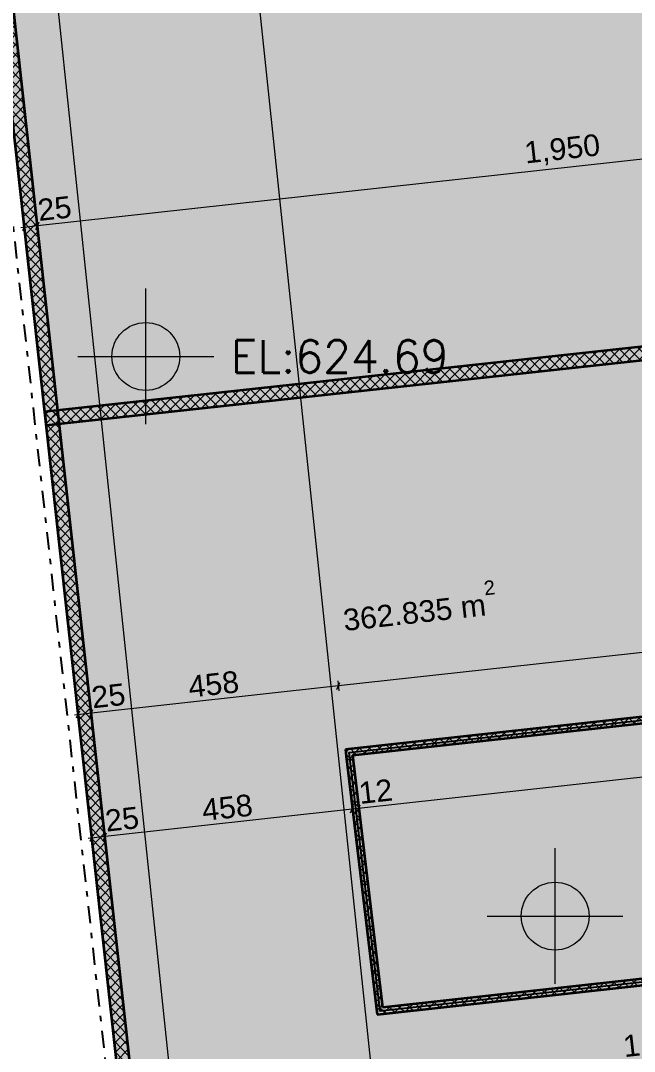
# Model space of a CAD drawing. Header units: metres. Extents: x 7516628 to 7516794, y 4692096 to 4692450.
# Drawn here: x 7516701.75 to 7516713.05, y 4692288.48 to 4692307.48 of the extents above; entities that cross this region are included whole.
import ezdxf

# ---------------------------------------------------------------- set-up
doc = ezdxf.new("R2010")
doc.units = ezdxf.units.M
doc.linetypes.add('Dot & Dashed', pattern=[670.277762413025, 317.49999999993, -176.38888888885, 0, -176.388873524245])
for name, color, linetype, lineweight in [('2D Drafting - General_Pen_No__1', 7, 'Continuous', 0), ('dtm label', 1, 'Continuous', 0), ('Ndarjet', 1, 'Continuous', 0), ('New_2D Drafting - General_Pen_No__102', 254, 'Continuous', 0), ('New_2D Drafting - General_Pen_No__2', 8, 'Continuous', 0), ('New_Dimensioning - General', 7, 'Continuous', 0), ('New_Dimensioning - General_Pen_No__1', 7, 'Continuous', 0), ('New_Dimensioning - General_Pen_No__142', 8, 'Continuous', 0), ('New_Dimensioning - General_Pen_No__161', 251, 'Continuous', 0), ('New_Drawing & Figure_Pen_No__50', 134, 'Continuous', 0), ('New_Drawing & Figure_Pen_No__58', 12, 'Continuous', 0), ('New_Structural - Bearing', 7, 'Continuous', 0), ('New_Structural - Bearing_Pen_No__102', 254, 'Continuous', 0), ('New_Structural - Bearing_Pen_No__22', 8, 'Continuous', 0), ('New_Structural - Bearing_Pen_No__224', 254, 'Continuous', 0), ('niveleta lartesite', 5, 'Continuous', 0), ('parc-net-v2', 1, 'Continuous', 0), ('Parcela Baze', 7, 'Continuous', 0), ('projekt', 7, 'Continuous', 0)]:
    doc.layers.add(name, color=color, linetype=linetype, lineweight=lineweight)
doc.styles.add('GENERATED_STYLE_1', font='arial.ttf')
doc.styles.get("Standard").update_dxf_attribs({"font": 'simplex.shx'})
doc.dimstyles.new('GENERATED_STYLE__1', dxfattribs={"dimtxt": 400, "dimasz": 95, "dimexe": 0.18, "dimexo": 100000, "dimgap": 0, "dimtad": 1, "dimdec": 0, "dimlfac": 0.1, "dimzin": 0, "dimdsep": 46, "dimtxsty": 'GENERATED_STYLE_1', "dimblk": 'ARROWHEAD_2', "dimblk1": 'ARROWHEAD_2', "dimblk2": 'ARROWHEAD_2', "dimcen": 0.09, "dimclrd": 251, "dimclre": 251, "dimclrt": 7, "dimadec": 0, "dimazin": 0, "dimtfac": 1, "dimtdec": 4, "dimtmove": 0, "dimatfit": 3, "dimfxl": 1, "dimtolj": 1, "dimtzin": 0, "dimarcsym": 0})
pattern_1 = [(44.99999999999998, (0, 0), (-91.92387818248316, 91.92387818248324), []), (135.0000000000001, (0, 0), (91.9238781824829, 91.92387818248349), [])]

# ---------------------------------------------------------------- blocks, each defined once
blk = doc.blocks.new('Slab_30', base_point=(-11528.89051312559, 9089.63766452689))
at = {"layer": 'New_Structural - Bearing_Pen_No__224', "color": 254, "linetype": 'Continuous', "lineweight": 0, "flags": 128}
blk.add_lwpolyline([(-11528.89051312559, 9089.63766452689), (-30818.39907418271, 3806.18619102097), (-28534.9300139369, -4530.598240028211), (-25895.83185005176, -28425.32357346067), (-24207.32663491864, -43713.26128330752), (-23793.89696575433, -48648.49628953994), (-3865.670910084489, -46951.46706506649), (-4312.456942216158, -41660.27721866157), (-4809.139361437701, -37163.25238357513), (-5325.102304836036, -32491.65926761953), (-6016.712207689124, -26229.73658027536), (-8662.53913087894, -2274.088217292501), (-8828.899790343712, -767.8379691651571), (-9811.768784235937, 2820.54738218153)], close=True, dxfattribs=at)
blk = doc.blocks.new('Wall_18', base_point=(-27849.90427398589, -10732.9070917599))
at = {"layer": 'New_Structural - Bearing_Pen_No__102', "linetype": 'Continuous', "lineweight": 13}
h = blk.add_hatch(dxfattribs=at)
h.set_pattern_fill('CONCRETE_BLOCK', color=254, style=0, pattern_type=2)
h.set_pattern_definition(pattern_1)
h.paths.add_polyline_path([(-27849.90427398589, -10732.9070917599), (-25895.83185005176, -28425.32357346068), (-25647.34285452224, -28397.87873604586), (-27601.41527845636, -10705.46225434508)])
at = {"layer": 'New_Structural - Bearing_Pen_No__22', "color": 8, "linetype": 'Continuous', "lineweight": 35, "flags": 128}
for points in [[(-27849.90427398589, -10732.9070917599), (-25895.83185005176, -28425.32357346068)], [(-27491.40088540125, -11701.54634880957), (-27601.41527845636, -10705.46225434508)], [(-25647.34285452224, -28397.87873604586), (-27463.95604798644, -11950.0353443391)]]:
    blk.add_lwpolyline(points, dxfattribs=at)
blk = doc.blocks.new('Wall_19', base_point=(-25632.63211371924, -30782.71760634736))
at = {"layer": 'New_Structural - Bearing_Pen_No__102', "linetype": 'Continuous', "lineweight": 13}
h = blk.add_hatch(dxfattribs=at)
h.set_pattern_fill('CONCRETE_BLOCK', color=254, style=0, pattern_type=2)
h.set_pattern_definition(pattern_1)
h.paths.add_polyline_path([(-25632.63211371924, -30782.71760634736), (-5750.857832032091, -28611.30069288975), (-5778.00054345031, -28362.77851436867), (-25659.77482513746, -30534.19542782627)])
at = {"layer": 'New_Structural - Bearing_Pen_No__22', "color": 8, "linetype": 'Continuous', "lineweight": 35, "flags": 128}
for points in [[(-5778.00054345031, -28362.77851436867), (-25659.77482513746, -30534.19542782627)], [(-5750.857832032091, -28611.30069288975), (-5778.00054345031, -28362.77851436867)], [(-25632.63211371924, -30782.71760634736), (-5750.857832032089, -28611.30069288975)], [(-25659.77482513746, -30534.19542782627), (-25632.63211371924, -30782.71760634736)]]:
    blk.add_lwpolyline(points, dxfattribs=at)
blk = doc.blocks.new('Wall_23', base_point=(-24207.32663491864, -43713.26128330752))
at = {"layer": 'New_Structural - Bearing_Pen_No__102', "linetype": 'Continuous', "lineweight": 13}
h = blk.add_hatch(dxfattribs=at)
h.set_pattern_fill('CONCRETE_BLOCK', color=254, style=0, pattern_type=2)
h.set_pattern_definition(pattern_1)
h.paths.add_polyline_path([(-23958.48257553213, -43689.03123852693), (-25647.34285452224, -28397.87873604586), (-25895.83185005176, -28425.32357346067), (-24207.32663491862, -43713.2612833077)])
at = {"layer": 'New_Structural - Bearing_Pen_No__22', "color": 8, "linetype": 'Continuous', "lineweight": 35, "flags": 128}
for points in [[(-25895.83185005176, -28425.32357346067), (-24207.32663491862, -43713.2612833077)], [(-23958.48257553213, -43689.03123852693), (-25647.34285452224, -28397.87873604586)]]:
    blk.add_lwpolyline(points, dxfattribs=at)
blk = doc.blocks.new('Wall_54', base_point=(-5031.189509437564, -35152.78253090974))
at = {"layer": 'New_Structural - Bearing_Pen_No__102', "linetype": 'Continuous', "lineweight": 13}
h = blk.add_hatch(dxfattribs=at)
h.set_pattern_fill('CONCRETE_BLOCK', color=254, style=0, pattern_type=2)
h.set_pattern_definition(pattern_1)
h.paths.add_polyline_path([(-5286.265288656256, -35120.58917064593), (-19998.49665692313, -36745.45792317854), (-19984.23990181441, -36864.61295655307), (-5273.091838920102, -35239.86379110332)])
h = blk.add_hatch(dxfattribs=at)
h.set_pattern_fill('CONCRETE_BLOCK', color=254, style=0, pattern_type=2)
h.set_pattern_definition(pattern_1)
h.paths.add_polyline_path([(-19998.49665773702, -36745.45787023105), (-20117.77634244962, -36758.63152194193), (-19984.23994699731, -36864.61295655307)])
h = blk.add_hatch(dxfattribs=at)
h.set_pattern_fill('CONCRETE_BLOCK', color=254, style=0, pattern_type=2)
h.set_pattern_definition(pattern_1)
h.paths.add_polyline_path([(-19984.23994699731, -36864.61295585017), (-20117.77634244962, -36758.63152322888), (-20103.51963170992, -36877.7866095509)])
at = {"layer": 'New_Structural - Bearing_Pen_No__22', "color": 8, "linetype": 'Continuous', "lineweight": 35, "flags": 128}
for points in [[(-5286.265360879294, -35120.5891498654), (-20117.77634244963, -36758.6315226486)], [(-19984.23994699731, -36864.61295655307), (-5273.091838920102, -35239.86386772029)], [(-20117.77634244962, -36758.6315226486), (-20103.5196325238, -36877.7866095509)]]:
    blk.add_lwpolyline(points, dxfattribs=at)
blk = doc.blocks.new('Wall_55', base_point=(-20051.00814472347, -36811.62223960083))
at = {"layer": 'New_Structural - Bearing_Pen_No__102', "linetype": 'Continuous', "lineweight": 13}
h = blk.add_hatch(dxfattribs=at)
h.set_pattern_fill('CONCRETE_BLOCK', color=254, style=0, pattern_type=2)
h.set_pattern_definition(pattern_1)
h.paths.add_polyline_path([(-19428.35338408656, -41510.61557960433), (-19984.23994699731, -36864.61295655308), (-20103.5196325238, -36877.7866095509), (-19547.63302029657, -41523.78964478057)])
h = blk.add_hatch(dxfattribs=at)
h.set_pattern_fill('CONCRETE_BLOCK', color=254, style=0, pattern_type=2)
h.set_pattern_definition(pattern_1)
h.paths.add_polyline_path([(-19547.63302029657, -41523.78964428058), (-19533.37630991314, -41642.94472793914), (-19428.35338411056, -41510.61557960433)])
h = blk.add_hatch(dxfattribs=at)
h.set_pattern_fill('CONCRETE_BLOCK', color=254, style=0, pattern_type=2)
h.set_pattern_definition(pattern_1)
h.paths.add_polyline_path([(-19533.37631081868, -41642.94472793915), (-19414.09667463266, -41629.7706632629), (-19428.3533850161, -41510.61557960433)])
at = {"layer": 'New_Structural - Bearing_Pen_No__22', "color": 8, "linetype": 'Continuous', "lineweight": 35, "flags": 128}
for points in [[(-20103.5196325238, -36877.7866095509), (-19533.37631081868, -41642.94472793915)], [(-19428.35338408656, -41510.61557960433), (-19984.23994699731, -36864.61295655307)], [(-19533.37631081868, -41642.94472793914), (-19414.09667460866, -41629.77066276289)]]:
    blk.add_lwpolyline(points, dxfattribs=at)
blk = doc.blocks.new('Wall_56', base_point=(-19480.86484745262, -41576.78015377174))
at = {"layer": 'New_Structural - Bearing_Pen_No__102', "linetype": 'Continuous', "lineweight": 13}
h = blk.add_hatch(dxfattribs=at)
h.set_pattern_fill('CONCRETE_BLOCK', color=254, style=0, pattern_type=2)
h.set_pattern_definition(pattern_1)
h.paths.add_polyline_path([(-19428.35338408656, -41510.61557189049), (-19414.09673291379, -41629.7706627629), (-4494.81892448938, -39981.98288357075), (-4507.992535699954, -39862.7080730559)])
at = {"layer": 'New_Structural - Bearing_Pen_No__22', "color": 8, "linetype": 'Continuous', "lineweight": 35, "flags": 128}
for points in [[(-4759.445704196763, -39890.48030773976), (-19428.35338408656, -41510.61557960433)], [(-4494.81892448938, -39981.98279462804), (-4507.992446448493, -39862.70807677387)], [(-19414.09667460866, -41629.77066276289), (-4746.272182237648, -40009.75502559393)]]:
    blk.add_lwpolyline(points, dxfattribs=at)
blk = doc.blocks.new('*D827')
at = {"layer": 'New_Dimensioning - General_Pen_No__142', "color": 8, "linetype": 'Continuous', "lineweight": 13}
for p, q in [((-6436.804518017201, -25032.16262578783), (-6378.79437594012, -24899.99548958235)), ((-25818.94616932072, -27172.85994414308), (-25760.93602724363, -27040.6928079376))]:
    blk.add_line(p, q, dxfattribs=at)
at = {"layer": 'New_Dimensioning - General_Pen_No__161', "color": 251, "linetype": 'Continuous', "lineweight": 13}
for p, q in [((-6418.091261009215, -24872.89568436152), (-6397.507632948107, -25059.26243100866)), ((-6407.79944697866, -24966.07905768509), (-25789.94109828218, -27106.77637604034)), ((-6159.310451449155, -24938.63422027028), (-6407.79944697866, -24966.07905768509)), ((-25800.23291231273, -27013.59300271676), (-25779.64928425162, -27199.95974936391))]:
    blk.add_line(p, q, dxfattribs=at)
at = {"layer": 'New_Dimensioning - General_Pen_No__1', "color": 7, "lineweight": 13, "char_height": 400, "attachment_point": 7, "rotation": 6.302596204925632, "style": 'GENERATED_STYLE_1'}
for s, insert in [('\\A1;1,950', (-16789.88817465746, -26032.26203409691)), ('\\A1;25', (-25762.8168001248, -27023.29411878086))]:
    blk.add_mtext(s, dxfattribs=dict(at, insert=insert))
blk = doc.blocks.new('ARROWHEAD_2')
at = {"color": 0, "linetype": 'Continuous', "lineweight": 0}
for p, q in [((0, 0), (-1, 0)), ((-0.3781315, -0.6550000000000001), (0.3781315, 0.6550000000000001))]:
    blk.add_line(p, q, dxfattribs=at)
blk = doc.blocks.new('*D828')
at = {"layer": 'New_Dimensioning - General_Pen_No__142', "color": 8, "linetype": 'Continuous', "lineweight": 13}
for p, q in [((-26009.42502277325, -27068.13764535242), (-26067.43516485033, -27200.3047815579)), ((-25818.94616932072, -27172.85994414308), (-25760.93602724363, -27040.6928079376))]:
    blk.add_line(p, q, dxfattribs=at)
at = {"layer": 'New_Dimensioning - General_Pen_No__161', "color": 251, "linetype": 'Continuous', "lineweight": 13}
for p, q in [((-6407.79944697866, -24966.07905768509), (-25789.94109828218, -27106.77637604034)), ((-26038.43009381179, -27134.22121345516), (-26099.18565321876, -27140.93147620308)), ((-26048.72190784234, -27041.03784013158), (-26028.13827978124, -27227.40458677873)), ((-25789.94109828218, -27106.77637604034), (-26038.43009381179, -27134.22121345516)), ((-25800.23291231273, -27013.59300271676), (-25779.64928425162, -27199.95974936391))]:
    blk.add_line(p, q, dxfattribs=at)
blk = doc.blocks.new('*D829')
at = {"layer": 'New_Dimensioning - General_Pen_No__142', "color": 8, "linetype": 'Continuous', "lineweight": 13}
for p, q in [((-5193.753987081339, -36286.89782993996), (-5135.743845004259, -36154.73069373448)), ((-4945.264991551835, -36259.45299252516), (-4887.254849474754, -36127.28585631967))]:
    blk.add_line(p, q, dxfattribs=at)
at = {"layer": 'New_Dimensioning - General_Pen_No__161', "color": 251, "linetype": 'Continuous', "lineweight": 13}
for p, q in [((-5164.748916042799, -36220.81426183722), (-19875.89140388278, -37845.61423700111)), ((-5175.040730073352, -36127.63088851365), (-5154.457102012244, -36313.9976351608)), ((-4916.259920513294, -36193.36942442242), (-5164.748916042799, -36220.81426183722)), ((-4926.551734543847, -36100.18605109884), (-4905.968106482741, -36286.552797746)), ((-4855.504361106324, -36186.65916167449), (-4916.259920513294, -36193.36942442242))]:
    blk.add_line(p, q, dxfattribs=at)
at = {"layer": 'New_Dimensioning - General_Pen_No__1', "color": 7, "lineweight": 13, "insert": (-4889.135622355918, -36109.88716716295), "char_height": 400, "attachment_point": 7, "rotation": 6.302596204925632, "style": 'GENERATED_STYLE_1'}
blk.add_mtext('\\A1;25', dxfattribs=at)
blk = doc.blocks.new('*D830')
at = {"layer": 'New_Dimensioning - General_Pen_No__142', "color": 8, "linetype": 'Continuous', "lineweight": 13}
for p, q in [((-5193.753987081339, -36286.89782993996), (-5135.743845004259, -36154.73069373448)), ((-19904.89647492132, -37911.69780510386), (-19846.88633284424, -37779.53066889838))]:
    blk.add_line(p, q, dxfattribs=at)
at = {"layer": 'New_Dimensioning - General_Pen_No__161', "color": 251, "linetype": 'Continuous', "lineweight": 13}
for p, q in [((-5164.748916042799, -36220.81426183722), (-19875.89140388278, -37845.61423700111)), ((-19886.18321791333, -37752.43086367754), (-19865.59958985223, -37938.79761032469)), ((-19875.89140388278, -37845.61423700111), (-19996.25423139255, -37858.90793729056))]:
    blk.add_line(p, q, dxfattribs=at)
at = {"layer": 'New_Dimensioning - General_Pen_No__1', "color": 7, "lineweight": 13, "char_height": 400, "attachment_point": 7, "rotation": 6.302596204925632, "style": 'GENERATED_STYLE_1'}
for s, insert in [('\\A1;1,480', (-13211.33806198983, -37029.04856665337)), ('\\A1;12', (-19848.76710572541, -37762.13197974164))]:
    blk.add_mtext(s, dxfattribs=dict(at, insert=insert))
blk = doc.blocks.new('*D831')
at = {"layer": 'New_Dimensioning - General_Pen_No__142', "color": 8, "linetype": 'Continuous', "lineweight": 13}
for p, q in [((-20025.25930243109, -37924.99150539329), (-19967.249160354, -37792.82436918781)), ((-19904.89647492132, -37911.69780510386), (-19846.88633284424, -37779.53066889838))]:
    blk.add_line(p, q, dxfattribs=at)
at = {"layer": 'New_Dimensioning - General_Pen_No__161', "color": 251, "linetype": 'Continuous', "lineweight": 13}
for p, q in [((-19886.18321791333, -37752.43086367754), (-19865.59958985223, -37938.79761032469)), ((-19875.89140388278, -37845.61423700111), (-19996.25423139255, -37858.90793729056))]:
    blk.add_line(p, q, dxfattribs=at)
blk = doc.blocks.new('*D832')
at = {"layer": 'New_Dimensioning - General_Pen_No__142', "color": 8, "linetype": 'Continuous', "lineweight": 13}
for p, q in [((-20025.25930243109, -37924.99150539329), (-19967.249160354, -37792.82436918781)), ((-24575.89563838485, -38427.59514829521), (-24517.88549630776, -38295.42801208973))]:
    blk.add_line(p, q, dxfattribs=at)
at = {"layer": 'New_Dimensioning - General_Pen_No__161', "color": 251, "linetype": 'Continuous', "lineweight": 13}
for p, q in [((-20006.54604542311, -37765.72456396698), (-19985.96241736199, -37952.09131061413)), ((-19996.25423139255, -37858.90793729056), (-24546.89056734631, -38361.51158019247)), ((-19875.89140388278, -37845.61423700111), (-19996.25423139255, -37858.90793729056)), ((-24546.89056734631, -38361.51158019247), (-24795.37956287593, -38388.95641760729)), ((-24557.18238137686, -38268.3282068689), (-24536.59875331575, -38454.69495351605))]:
    blk.add_line(p, q, dxfattribs=at)
at = {"layer": 'New_Dimensioning - General_Pen_No__1', "color": 7, "lineweight": 13, "char_height": 400, "attachment_point": 7, "rotation": 6.302596204925632, "style": 'GENERATED_STYLE_1'}
for s, insert in [('\\A1;458', (-22735.22281124256, -38080.9320431978)), ('\\A1;25', (-24519.76626918893, -38278.02932293299))]:
    blk.add_mtext(s, dxfattribs=dict(at, insert=insert))
blk = doc.blocks.new('*D833')
at = {"layer": 'New_Dimensioning - General_Pen_No__142', "color": 8, "linetype": 'Continuous', "lineweight": 13}
for p, q in [((-24766.37449183738, -38322.87284950455), (-24824.38463391448, -38455.03998571003)), ((-24575.89563838485, -38427.59514829521), (-24517.88549630776, -38295.42801208973))]:
    blk.add_line(p, q, dxfattribs=at)
at = {"layer": 'New_Dimensioning - General_Pen_No__161', "color": 251, "linetype": 'Continuous', "lineweight": 13}
for p, q in [((-24805.67137690648, -38295.77304428371), (-24785.08774884538, -38482.13979093087)), ((-24546.89056734631, -38361.51158019247), (-24795.37956287593, -38388.95641760729)), ((-24795.37956287593, -38388.95641760729), (-24856.1351222829, -38395.66668035521))]:
    blk.add_line(p, q, dxfattribs=at)
blk = doc.blocks.new('*D835')
at = {"layer": 'New_Dimensioning - General_Pen_No__142', "color": 8, "linetype": 'Continuous', "lineweight": 13}
for p, q in [((-5444.781545713411, -34014.06287187781), (-5386.771403636331, -33881.89573567233)), ((-20276.28686106317, -35652.15654733114), (-20218.27671898608, -35519.98941112566))]:
    blk.add_line(p, q, dxfattribs=at)
at = {"layer": 'New_Dimensioning - General_Pen_No__161', "color": 251, "linetype": 'Continuous', "lineweight": 13}
for p, q in [((-5415.776474674871, -33947.97930377507), (-20247.28179002462, -35586.0729792284)), ((-5426.068288705426, -33854.79593045149), (-5405.484660644318, -34041.16267709864)), ((-5167.287479145367, -33920.53446636026), (-5415.776474674871, -33947.97930377507)), ((-20257.57360405518, -35492.88960590483), (-20236.98997599407, -35679.25635255198))]:
    blk.add_line(p, q, dxfattribs=at)
at = {"layer": 'New_Dimensioning - General_Pen_No__1', "color": 7, "lineweight": 13, "insert": (-13522.54703437679, -34762.86045873593), "char_height": 400, "attachment_point": 7, "rotation": 6.302596204925632, "style": 'GENERATED_STYLE_1'}
blk.add_mtext('\\A1;1,492', dxfattribs=at)
blk = doc.blocks.new('*D836')
at = {"layer": 'New_Dimensioning - General_Pen_No__142', "color": 8, "linetype": 'Continuous', "lineweight": 13}
for p, q in [((-20276.28686106317, -35652.15654733114), (-20218.27671898608, -35519.98941112566)), ((-24826.92319701693, -36154.76019023306), (-24768.91305493984, -36022.59305402757))]:
    blk.add_line(p, q, dxfattribs=at)
at = {"layer": 'New_Dimensioning - General_Pen_No__161', "color": 251, "linetype": 'Continuous', "lineweight": 13}
for p, q in [((-5415.776474674871, -33947.97930377507), (-20247.28179002462, -35586.0729792284)), ((-20257.57360405518, -35492.88960590483), (-20236.98997599407, -35679.25635255198)), ((-20247.28179002462, -35586.0729792284), (-24797.91812597838, -36088.67662213031)), ((-24808.20994000894, -35995.49324880674), (-24787.62631194783, -36181.85999545389))]:
    blk.add_line(p, q, dxfattribs=at)
at = {"layer": 'New_Dimensioning - General_Pen_No__1', "color": 7, "lineweight": 13, "char_height": 400, "attachment_point": 7, "rotation": 6.302596204925632, "style": 'GENERATED_STYLE_1'}
for s, insert in [('\\A1;458', (-22986.25036987463, -35808.09708513564)), ('\\A1;25', (-24770.79382782101, -36005.19436487084))]:
    blk.add_mtext(s, dxfattribs=dict(at, insert=insert))
blk = doc.blocks.new('*D837')
at = {"layer": 'New_Dimensioning - General_Pen_No__142', "color": 8, "linetype": 'Continuous', "lineweight": 13}
for p, q in [((-25017.40205046946, -36050.03789144239), (-25075.41219254655, -36182.20502764788)), ((-24826.92319701693, -36154.76019023306), (-24768.91305493984, -36022.59305402757))]:
    blk.add_line(p, q, dxfattribs=at)
at = {"layer": 'New_Dimensioning - General_Pen_No__161', "color": 251, "linetype": 'Continuous', "lineweight": 13}
for p, q in [((-20247.28179002462, -35586.0729792284), (-24797.91812597838, -36088.67662213031)), ((-25056.69893553856, -36022.93808622156), (-25036.11530747745, -36209.30483286871)), ((-24797.91812597838, -36088.67662213031), (-25046.407121508, -36116.12145954513)), ((-24808.20994000894, -35995.49324880674), (-24787.62631194783, -36181.85999545389)), ((-25046.407121508, -36116.12145954513), (-25107.16268091497, -36122.83172229306))]:
    blk.add_line(p, q, dxfattribs=at)
blk = doc.blocks.new('*D838')
at = {"layer": 'New_Dimensioning - General_Pen_No__142', "color": 8, "linetype": 'Continuous', "lineweight": 13}
for p, q in [((-4617.753294758879, -41502.08024462176), (-4559.743152681799, -41369.91310841628)), ((-4369.264299229377, -41474.63540720695), (-4311.254157152295, -41342.46827100148))]:
    blk.add_line(p, q, dxfattribs=at)
at = {"layer": 'New_Dimensioning - General_Pen_No__161', "color": 251, "linetype": 'Continuous', "lineweight": 13}
for p, q in [((-4599.040037750892, -41342.81330319544), (-4578.456409689786, -41529.1800498426)), ((-4340.259228190836, -41408.55183910422), (-4588.748223720339, -41435.99667651902)), ((-4350.55104222139, -41315.36846578064), (-4329.967414160282, -41501.7352124278)), ((-4279.503668783866, -41401.84157635629), (-4340.259228190836, -41408.55183910422)), ((-4588.748223720339, -41435.99667651902), (-23970.88987502385, -43576.69399487427))]:
    blk.add_line(p, q, dxfattribs=at)
at = {"layer": 'New_Dimensioning - General_Pen_No__1', "color": 7, "lineweight": 13, "insert": (-4313.134930033459, -41325.06958184475), "char_height": 400, "attachment_point": 7, "rotation": 6.302596204925632, "style": 'GENERATED_STYLE_1'}
blk.add_mtext('\\A1;25', dxfattribs=at)
blk = doc.blocks.new('*D839')
at = {"layer": 'New_Dimensioning - General_Pen_No__142', "color": 8, "linetype": 'Continuous', "lineweight": 13}
for p, q in [((-4617.753294758879, -41502.08024462176), (-4559.743152681799, -41369.91310841628)), ((-23999.8949460624, -43642.77756297702), (-23941.88480398531, -43510.61042677153))]:
    blk.add_line(p, q, dxfattribs=at)
at = {"layer": 'New_Dimensioning - General_Pen_No__161', "color": 251, "linetype": 'Continuous', "lineweight": 13}
for p, q in [((-4588.748223720339, -41435.99667651902), (-23970.88987502385, -43576.69399487427)), ((-23981.18168905441, -43483.51062155069), (-23960.5980609933, -43669.87736819784)), ((-23970.88987502385, -43576.69399487427), (-24219.37887055347, -43604.13883228909))]:
    blk.add_line(p, q, dxfattribs=at)
at = {"layer": 'New_Dimensioning - General_Pen_No__1', "color": 7, "lineweight": 13, "char_height": 400, "attachment_point": 7, "rotation": 6.302596204925632, "style": 'GENERATED_STYLE_1'}
for s, insert in [('\\A1;1,950', (-14970.83695139914, -42502.17965293084)), ('\\A1;25', (-23943.76557686648, -43493.2117376148))]:
    blk.add_mtext(s, dxfattribs=dict(at, insert=insert))
blk = doc.blocks.new('A$C11597C86')
at = {"layer": 'New_2D Drafting - General_Pen_No__102', "linetype": 'Continuous', "lineweight": 0}
for points in [[(98311.7267748479, -7536.654282631726), (118190.8464172097, -5341.067289446404), (120287.0364050392, -24294.71929153233), (100405.262123352, -26466.13620498993)], [(120287.0364050392, -24294.71929153233), (121725.4372948551, -37343.69581730415), (122170.3212521795, -42569.31372193932), (102242.5192139503, -44281.85978955489), (101830.5676021526, -39396.6798819501), (100405.262123352, -26466.13620498993)]]:
    blk.add_hatch(color=7, dxfattribs=at).paths.add_polyline_path(points)
at = {"layer": 'New_2D Drafting - General_Pen_No__2', "color": 8, "linetype": 'Continuous', "lineweight": 15, "flags": 128}
for points in [[(98311.7267748479, -7536.654282631726), (118190.8464172097, -5341.067289446404), (120287.0364050392, -24294.71929153233), (100405.262123352, -26466.13620498993)], [(120287.0364050392, -24294.71929153233), (121725.4372948551, -37343.69581730415), (122170.3212521795, -42569.31372193932), (102242.5192139503, -44281.85978955489), (101830.5676021526, -39396.6798819501), (100405.262123352, -26466.13620498993)]]:
    blk.add_lwpolyline(points, close=True, dxfattribs=at)
at = {"layer": 'New_Drawing & Figure_Pen_No__50', "color": 134, "linetype": 'Continuous', "lineweight": 25, "flags": 128}
for points in [[(100402.5402360492, -26466.47034569916), (120287.0364050392, -24294.71929153233), (119493.158842218, -17132.36710531214), (104583.819110446, -18779.05735020226), (104056.8782320808, -14008.06863603543), (118966.2179638538, -12361.37839114667), (118190.8464172097, -5341.067289446404), (98311.72677484801, -7536.65428263172)], [(102242.5192139503, -44281.85978955482), (122170.3212521795, -42569.31372193932), (121730.5748180714, -37403.47546145839), (121536.4885516023, -35605.76403434353), (106557.0293896186, -37260.19875241432), (105986.8860923478, -32495.0408382434), (121006.7047276337, -30836.20112955231), (120287.0364050392, -24294.71929153233), (100405.262123352, -26466.13620498993), (101833.3271571138, -39434.92910367282)]]:
    blk.add_lwpolyline(points, close=True, dxfattribs=at)
at = {"layer": 'New_Drawing & Figure_Pen_No__58', "color": 12, "linetype": 'Dot & Dashed', "lineweight": 25, "flags": 128}
blk.add_lwpolyline([(161005.8051674019, -220534.1344569164), (148309.774087315, -77907.97802007513), (141260.6769173913, 6886.755578277519), (128599.2923959443, 55612.90617454289), (128534.1880264237, 55593.04050804586), (114816.745336399, 109356.5002997921), (71029.62683871241, 102087.9389638918), (68551.81324016082, 101645.5140968806), (73235.96296273952, 84668.7787698039), (85462.02147193305, 42989.53474633628), (97305.90392089885, -251.6444413792105), (101619.7241700952, -39309.5133008634), (117916.4039520989, -230737.2355518143)], close=True, dxfattribs=at)
at = {"layer": 'New_Structural - Bearing', "color": 254, "linetype": 'Continuous', "lineweight": 0}
blk.add_blockref('Slab_30', (114509.0037239457, 13406.21906588431), dxfattribs=at)
at = {"layer": 'New_Structural - Bearing', "color": 8, "lineweight": 35}
for name, p in [('Wall_18', (98187.98996308538, -6416.32569040247)), ('Wall_23', (101830.5676021526, -39396.6798819501)), ('Wall_19', (100405.262123352, -26466.13620498993)), ('Wall_54', (121006.7047276337, -30836.20112955231)), ('Wall_55', (105986.8860923478, -32495.0408382434)), ('Wall_56', (106557.0293896186, -37260.19875241432))]:
    blk.add_blockref(name, p, dxfattribs=at)
at = {"layer": '2D Drafting - General_Pen_No__1', "color": 7, "lineweight": 13, "insert": (105902.5507068413, -30263.55933571406), "char_height": 400, "attachment_point": 7, "rotation": 6.302596204927974, "style": 'GENERATED_STYLE_1'}
blk.add_mtext('{\\fArial|b0|i0|c0|p0;362.835 m{\\H0.66x;\\S2^  ;}}', dxfattribs=at)
at = {"layer": 'New_Dimensioning - General', "color": 251, "linetype": 'Continuous', "lineweight": 13}
for base, p1, p2, picture, middle in [((100247.9531387891, -22790.19497468291), (118711.1422073446, -12329.1858696344), (98573.93818908485, -7633.453942981674), '*D827', (109892.0384605758, -21443.33310156125)), ((99999.4641432595, -22817.63981209773), (98573.93818908485, -7633.453942981674), (99165.02617505247, -15262.53393125286), '*D828', (100555.6936971873, -22474.50336941871)), ((101491.003669725, -34044.93017883504), (105920.1178946216, -32442.05012129117), (98573.93818908485, -7633.453942981674), '*D832', (103734.5737288079, -33515.43222051335)), ((101242.5146741953, -34072.37501624986), (98573.93818908485, -7633.453942981674), (99165.02617505247, -15262.53393125286), '*D833', (101798.7442281232, -33729.23857357084)), ((101239.9761110929, -31772.09522077288), (105920.1178946216, -32442.05012129117), (98573.93818908485, -7633.453942981674), '*D836', (103483.5461701759, -31242.5972624512)), ((100991.4871155633, -31799.54005818771), (98573.93818908485, -7633.453942981674), (99165.02617505247, -15262.53393125286), '*D837', (101547.7166694911, -31456.40361550868)), ((102067.0043620474, -39260.11259351685), (118711.1422073446, -12329.1858696344), (98573.93818908485, -7633.453942981674), '*D839', (111711.0896838341, -37913.25072039519)), ((121449.1460133509, -37119.4152751616), (119215.9659843283, -14622.6282504646), (118711.1422073446, -12329.1858696344), '*D838', (122005.3755672786, -36776.2788324826)), ((105790.6124470466, -31269.49157787097), (118711.1422073446, -12329.1858696344), (105920.1178946216, -32442.05012129117), '*D835', (113159.3796008565, -30173.93152620027)), ((106162.0028331885, -33529.03283564369), (118711.1422073446, -12329.1858696344), (106053.6542900739, -32548.03155519565), '*D830', (113470.5885732434, -32440.11963411771)), ((120873.1453210285, -31904.23286047979), (119215.9659843283, -14622.6282504646), (118711.1422073446, -12329.1858696344), '*D829', (121429.3748749562, -31561.09641780079)), ((106041.6400056787, -33542.32653593313), (106053.6542900739, -32548.03155519565), (105920.1178946216, -32442.05012129117), '*D831', (106469.7433915867, -33213.34123037948))]:
    dim = blk.add_linear_dim(base=base, p1=p1, p2=p2, angle=186.3025962049037, dimstyle='GENERATED_STYLE__1', dxfattribs=at)
    dim.commit()
    dim.dimension.update_dxf_attribs({"geometry": picture, "text_midpoint": middle, "dimtype": 128, "text_rotation": 6.302596204925632, "insert": (126037.8942370713, 4316.581401357427)})

msp = doc.modelspace()

# ---------------------------------------------------------------- block references
at = {"layer": 'projekt', "xscale": 0.001, "yscale": 0.001, "zscale": 0.001}
msp.add_blockref('A$C11597C86', (7516601.810596049, 4692326.488235551), dxfattribs=at)

# ---------------------------------------------------------------- next in the draw order: linework, layer by layer
at = {"layer": 'dtm label', "color": 1, "linetype": 'Continuous', "lineweight": 0}
for p, q in [((7516704.053236314, 4692300.040687952, 624.6942947643885), (7516704.053236314, 4692302.540687953, 624.6942947643885)), ((7516702.803236316, 4692301.290687953, 624.6942947643885), (7516705.303236315, 4692301.290687953, 624.6942947643885))]:
    msp.add_line(p, q, dxfattribs=at)
msp.add_circle((7516704.053236314, 4692301.290687953, 624.6942947643885), 0.625, dxfattribs=at)
at = {"layer": 'Ndarjet', "flags": 128}
msp.add_lwpolyline([(7516699.873, 4692342.483), (7516704.09810182, 4692327.177662318), (7516708.274306883, 4692287.523889129), (7516708.606297052, 4692283.153949954), (7516712.608854355, 4692233.174606919)], dxfattribs=at)
at = {"layer": 'niveleta lartesite', "color": 5, "linetype": 'Continuous', "lineweight": 0}
for p, q in [((7516711.593152625, 4692289.726527102, 624.7469999999998), (7516711.593152625, 4692292.226527102, 624.7469999999998)), ((7516710.343152625, 4692290.976527101, 624.7469999999998), (7516712.843152626, 4692290.976527101, 624.7469999999998))]:
    msp.add_line(p, q, dxfattribs=at)
msp.add_circle((7516711.593152625, 4692290.976527101, 624.7469999999998), 0.625, dxfattribs=at)
at = {"layer": 'parc-net-v2', "flags": 128}
msp.add_lwpolyline([(7516676.160763105, 4692429.203592237), (7516677.913665148, 4692422.496180746), (7516680.661144176, 4692412.584780189), (7516681.749, 4692408.701), (7516688.162, 4692385.487), (7516692.838000001, 4692368.980999999), (7516694.953, 4692361.797), (7516696.920000001, 4692353.097), (7516699.873, 4692342.483), (7516704.09810182, 4692327.177662318), (7516708.274306883, 4692287.523889129), (7516708.606297052, 4692283.153949954), (7516712.608854355, 4692233.174606919)], dxfattribs=at)
at = {"layer": 'Parcela Baze', "flags": 128}
msp.add_lwpolyline([(7516718.331, 4692435.856), (7516674.68, 4692428.969999999), (7516672.2, 4692428.54), (7516676.799999999, 4692411.540000001), (7516688.82, 4692369.8), (7516700.45, 4692326.5), (7516700.839999999, 4692322.801), (7516704.59, 4692287.19), (7516735.21, 4692261.76), (7516728.88, 4692300.6), (7516744.84, 4692311.44), (7516742.119999999, 4692328.759999999), (7516742.579999999, 4692340.74), (7516732.019999999, 4692382.209999999)], close=True, dxfattribs=at)

# ---------------------------------------------------------------- next in the draw order: texts
at = {"layer": 'dtm label', "color": 1, "linetype": 'Continuous', "lineweight": 0, "insert": (7516705.620736315, 4692301.290687953, 624.6942947643885), "char_height": 0.6, "attachment_point": 4}
msp.add_mtext('EL:624.69', dxfattribs=at)

doc.saveas('drawing.dxf')
